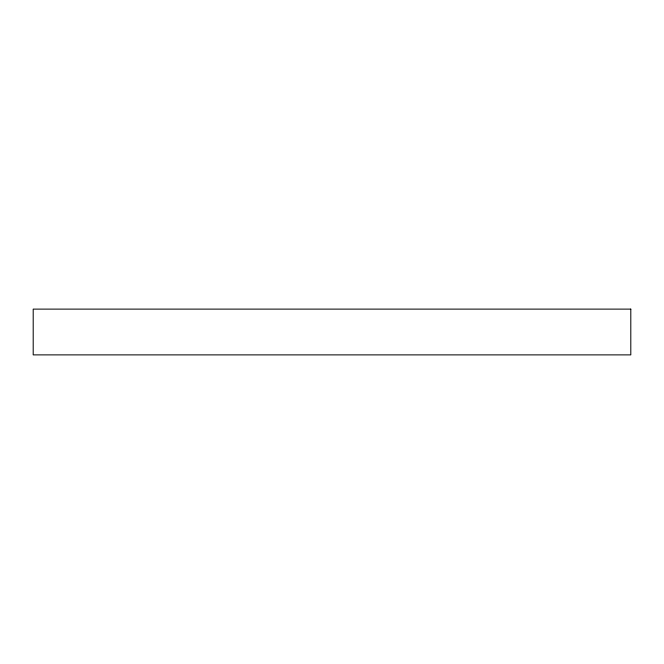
<?xml version="1.0" encoding="UTF-8"?>
<svg xmlns="http://www.w3.org/2000/svg" width="664" height="664" viewBox="0 0 664 664"><rect width="100%" height="100%" fill="white"/><g stroke="black" fill="none" stroke-linecap="round" stroke-linejoin="round"><path stroke-width="1" d="M630.8 309.117L33.2 309.117L33.2 354.883L630.8 354.883L630.8 309.117"/></g></svg>
